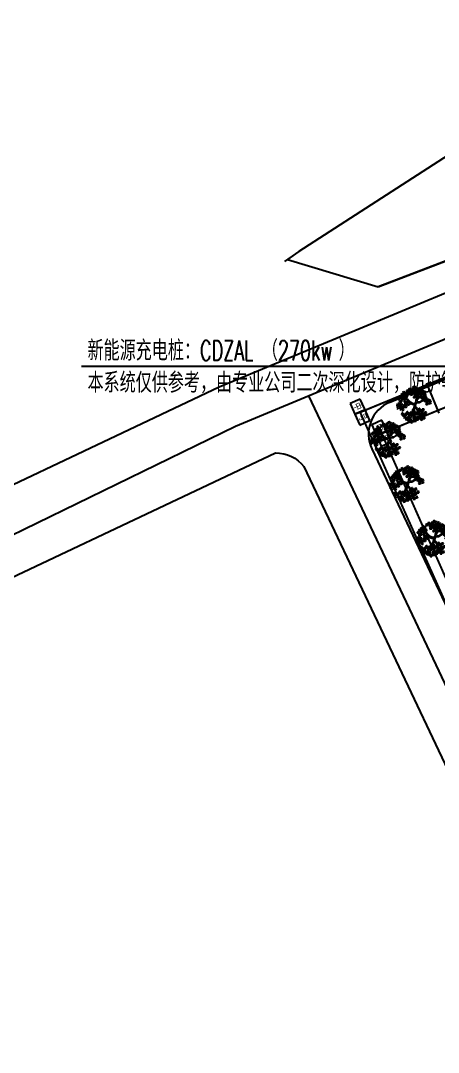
# Model space of a CAD drawing. Extents: x -809667 to 586099, y 3084146 to 3634412.
# Drawn here: x 381245.3 to 381281.7, y 3084266.7 to 3084356.6 of the extents above; entities that cross this region are included whole.
import ezdxf

# ---------------------------------------------------------------- set-up
doc = ezdxf.new("R2010")
doc.units = 0
doc.header["$LTSCALE"] = 0.5
doc.layers.get('0').update_dxf_attribs({"linetype": 'CONTINUOUS'})
for name, color, linetype in [('DIM-箱柜', 3, 'CONTINUOUS'), ('E-DIM-DQ', 7, 'CONTINUOUS'), ('E-SIG_TEXT', 7, 'CONTINUOUS'), ('WIRE-照明', 1, 'CONTINUOUS'), ('WIRE-通讯', 4, 'CONTINUOUS'), ('乔木', 84, 'CONTINUOUS'), ('文字', 7, 'CONTINUOUS')]:
    doc.layers.add(name, color=color, linetype=linetype)
doc.styles.add('-宋体', font='', dxfattribs={"width": 0.6})
doc.styles.add('_TEL_DIM', font='SIMPLEX', dxfattribs={"width": 0.8, "height": 3.5, "bigfont": 'HZTXT'})
doc.styles.get('-宋体').set_extended_font_data('NSimSun')

# ---------------------------------------------------------------- blocks, each defined once
blk = doc.blocks.new('幌伞枫')
at = {"layer": '乔木', "color": 0}
for p, q in [((-685, 826), (-567, 841)), ((-663, 753), (-685, 826)), ((-677, 937), (-604, 995)), ((-670, 878), (-677, 937)), ((-604, 870), (-670, 878)), ((-567, 738), (-663, 753)), ((-663, 687), (-582, 746)), ((-604, 995), (-531, 966)), ((-531, 966), (-604, 870)), ((-582, 746), (-516, 716)), ((-516, 716), (-582, 614)), ((-567, 841), (-531, 782)), ((-531, 782), (-567, 738)), ((-545, 709), (-428, 724)), ((-523, 636), (-545, 709)), ((-531, 995), (-450, 1054)), ((-523, 937), (-531, 995)), ((-531, 819), (-457, 878)), ((-523, 760), (-531, 819)), ((-450, 929), (-523, 937)), ((-457, 746), (-523, 760)), ((-457, 878), (-391, 848)), ((-391, 848), (-457, 746)), ((-450, 1054), (-384, 1025)), ((-384, 1025), (-450, 929)), ((-428, 724), (-384, 665)), ((-384, 870), (-303, 937)), ((-377, 819), (-384, 870)), ((-384, 738), (-310, 804)), ((-377, 680), (-384, 738)), ((-310, 804), (-377, 819)), ((-237, 900), (-310, 804)), ((-310, 804), (-237, 768)), ((-237, 768), (-310, 672)), ((-303, 937), (-237, 900)), ((-237, 797), (-156, 863)), ((-230, 738), (-237, 797)), ((-156, 731), (-230, 738)), ((-156, 863), (-90, 826)), ((-90, 826), (-156, 731)), ((-9, 966), (27, 1054)), ((20, 915), (-9, 966)), ((86, 944), (20, 915)), ((27, 1054), (101, 1061)), ((101, 1061), (86, 944)), ((108, 650), (145, 738)), ((123, 966), (145, 1032)), ((196, 878), (123, 966)), ((137, 804), (167, 870)), ((211, 716), (137, 804)), ((145, 1032), (203, 1025)), ((145, 738), (218, 746)), ((167, 870), (225, 863)), ((247, 937), (196, 878)), ((203, 1025), (247, 937)), ((218, 746), (203, 628)), ((262, 775), (211, 716)), ((225, 863), (262, 775)), ((240, 650), (262, 716)), ((247, 937), (284, 1025)), ((284, 885), (247, 937)), ((262, 716), (321, 709)), ((284, 1025), (365, 1032)), ((350, 915), (284, 885)), ((321, 709), (365, 621)), ((365, 1032), (350, 915)), ((380, 937), (409, 1003)), ((460, 848), (380, 937)), ((402, 775), (424, 841)), ((475, 687), (402, 775)), ((409, 1003), (468, 995)), ((424, 900), (460, 988)), ((453, 848), (424, 900)), ((424, 841), (482, 834)), ((519, 878), (453, 848)), ((460, 988), (534, 995)), ((504, 900), (460, 848)), ((468, 995), (504, 900)), ((526, 746), (475, 687)), ((482, 834), (526, 746)), ((534, 995), (519, 878)), ((556, 900), (578, 966)), ((629, 812), (556, 900)), ((570, 738), (600, 804)), ((644, 650), (570, 738)), ((578, 966), (636, 959)), ((600, 804), (658, 797)), ((681, 870), (629, 812)), ((636, 959), (681, 870)), ((695, 709), (644, 650)), ((651, 775), (688, 863)), ((681, 724), (651, 775)), ((658, 797), (695, 709)), ((747, 753), (681, 724)), ((688, 863), (761, 870)), ((761, 870), (747, 753)), ((783, 775), (805, 841)), ((857, 687), (783, 775)), ((805, 841), (864, 834)), ((908, 746), (857, 687)), ((864, 834), (908, 746)), ((-1125, 166), (-1059, 195)), ((-1125, 63), (-1125, 166)), ((-1074, 34), (-1125, 63)), ((-1081, 320), (-1015, 357)), ((-1081, 217), (-1081, 320)), ((-1030, 188), (-1081, 217)), ((-1022, 85), (-1074, 34)), ((-1059, 195), (-1022, 85)), ((-1044, -10), (-986, 92)), ((-1037, 489), (-971, 525)), ((-1037, 393), (-1037, 489)), ((-986, 364), (-1037, 393)), ((-978, 239), (-1030, 188)), ((-1015, 357), (-978, 239)), ((-993, 643), (-927, 680)), ((-993, 548), (-993, 643)), ((-942, 518), (-993, 548)), ((-934, 408), (-986, 364)), ((-986, 92), (-912, 92)), ((-971, 525), (-934, 408)), ((-898, 34), (-971, -32)), ((-956, 320), (-898, 423)), ((-883, 291), (-956, 320)), ((-890, 570), (-942, 518)), ((-927, 680), (-890, 570)), ((-927, 195), (-861, 225)), ((-927, 92), (-927, 195)), ((-876, 63), (-927, 92)), ((-912, 92), (-898, 34)), ((-898, 423), (-824, 423)), ((-883, 349), (-817, 386)), ((-810, 364), (-883, 291)), ((-883, 247), (-883, 349)), ((-832, 217), (-883, 247)), ((-824, 114), (-876, 63)), ((-861, 225), (-824, 114)), ((-846, 19), (-788, 122)), ((-773, -3), (-846, 19)), ((-780, 269), (-832, 217)), ((-824, 423), (-810, 364)), ((-817, 518), (-699, 533)), ((-795, 445), (-817, 518)), ((-817, 386), (-780, 269)), ((-810, 628), (-736, 687)), ((-802, 570), (-810, 628)), ((-736, 562), (-802, 570)), ((-699, 430), (-795, 445)), ((-788, 122), (-714, 122)), ((-773, 203), (-655, 217)), ((-751, 129), (-773, 203)), ((-699, 63), (-773, -3)), ((-758, 313), (-685, 371)), ((-751, 254), (-758, 313)), ((-685, 247), (-751, 254)), ((-648, 114), (-751, 129)), ((-736, 687), (-663, 658)), ((-663, 658), (-736, 562)), ((-714, 122), (-699, 63)), ((-699, 533), (-663, 474)), ((-663, 474), (-699, 430)), ((-685, 371), (-619, 342)), ((-619, 342), (-685, 247)), ((-655, 628), (-663, 687)), ((-582, 614), (-655, 628)), ((-655, 217), (-611, 158)), ((-611, 158), (-648, 114)), ((-531, 129), (-641, 203)), ((-531, 195), (-633, 254)), ((-611, 371), (-531, 430)), ((-604, 313), (-611, 371)), ((-538, 305), (-604, 313)), ((-465, 401), (-538, 305)), ((-531, 430), (-465, 401)), ((-252, 158), (-531, 195)), ((-259, 85), (-531, 129)), ((-421, 621), (-523, 636)), ((-457, 342), (-332, 364)), ((-428, 276), (-457, 342)), ((-443, 452), (-369, 518)), ((-435, 393), (-443, 452)), ((-369, 386), (-435, 393)), ((-332, 261), (-428, 276)), ((-384, 665), (-421, 621)), ((-391, 628), (-274, 643)), ((-369, 555), (-391, 628)), ((-310, 672), (-377, 680)), ((-274, 548), (-369, 555)), ((-369, 518), (-296, 481)), ((-296, 481), (-369, 386)), ((-332, 364), (-296, 305)), ((-296, 305), (-332, 261)), ((-257, 346), (-327, 441)), ((-222, 377), (-311, 462)), ((-296, 511), (-215, 577)), ((-288, 452), (-296, 511)), ((-215, 445), (-288, 452)), ((-274, 643), (-237, 592)), ((-237, 592), (-274, 548)), ((-112, 4), (-259, 85)), ((-252, 158), (-257, 346)), ((-206, 307), (-222, 377)), ((-215, 577), (-149, 540)), ((-149, 540), (-215, 445)), ((-188, 124), (-206, 307)), ((-76, 63), (-188, 124)), ((-76, -84), (-112, 4)), ((-9, -18), (-76, 63)), ((-9, -18), (174, 151)), ((137, 599), (108, 650)), ((203, 628), (137, 599)), ((152, 26), (240, 122)), ((152, 26), (318, 4)), ((174, 151), (225, 276)), ((225, 276), (277, 357)), ((313, 562), (240, 650)), ((240, 122), (291, 261)), ((255, 489), (284, 555)), ((328, 401), (255, 489)), ((277, 357), (336, 393)), ((284, 555), (336, 548)), ((291, 261), (372, 364)), ((295, -42), (527, 53)), ((306, 540), (350, 636)), ((343, 496), (306, 540)), ((365, 621), (313, 562)), ((318, 4), (524, 78)), ((380, 459), (328, 401)), ((336, 548), (380, 459)), ((336, 393), (344, 419)), ((409, 518), (343, 496)), ((350, 636), (424, 636)), ((365, 225), (402, 313)), ((402, 173), (365, 225)), ((372, 364), (468, 393)), ((402, 313), (482, 320)), ((468, 203), (402, 173)), ((424, 636), (409, 518)), ((446, 548), (468, 606)), ((519, 452), (446, 548)), ((460, 386), (490, 452)), ((534, 291), (460, 386)), ((468, 606), (526, 599)), ((482, 320), (468, 203)), ((490, 452), (541, 445)), ((497, 225), (526, 291)), ((570, 136), (497, 225)), ((570, 511), (519, 452)), ((519, 63), (541, 129)), ((592, -25), (519, 63)), ((526, 599), (570, 511)), ((526, 291), (585, 283)), ((585, 349), (534, 291)), ((541, 445), (585, 349)), ((541, 129), (600, 122)), ((622, 188), (570, 136)), ((585, 283), (622, 188)), ((592, 408), (629, 496)), ((629, 357), (592, 408)), ((644, 34), (592, -25)), ((600, 122), (644, 34)), ((629, 496), (710, 503)), ((695, 386), (629, 357)), ((673, 70), (710, 166)), ((703, 26), (673, 70)), ((710, 503), (695, 386)), ((769, 48), (703, 26)), ((710, 166), (783, 166)), ((717, 525), (754, 614)), ((747, 481), (717, 525)), ((725, 408), (754, 474)), ((798, 320), (725, 408)), ((813, 503), (747, 481)), ((747, 247), (769, 313)), ((820, 158), (747, 247)), ((754, 614), (827, 621)), ((754, 474), (813, 467)), ((769, 313), (827, 305)), ((783, 166), (769, 48)), ((798, 614), (827, 680)), ((871, 525), (798, 614)), ((849, 371), (798, 320)), ((805, 78), (827, 144)), ((879, -18), (805, 78)), ((827, 621), (813, 503)), ((813, 467), (849, 371)), ((871, 217), (820, 158)), ((827, 680), (886, 672)), ((827, 305), (871, 217)), ((827, 144), (886, 136)), ((849, 525), (871, 592)), ((923, 437), (849, 525)), ((864, 364), (893, 430)), ((937, 276), (864, 364)), ((871, 592), (930, 584)), ((923, 584), (871, 525)), ((879, 122), (923, 210)), ((915, 78), (879, 122)), ((930, 41), (879, -18)), ((886, 672), (923, 584)), ((886, 136), (930, 41)), ((893, 430), (952, 423)), ((981, 100), (915, 78)), ((974, 496), (923, 437)), ((923, 210), (996, 217)), ((930, 584), (974, 496)), ((989, 335), (937, 276)), ((952, 423), (989, 335)), ((996, 217), (981, 100)), ((1011, 122), (1040, 188)), ((1092, 34), (1011, 122)), ((1033, -40), (1055, 26)), ((1040, 188), (1099, 180)), ((1055, 26), (1114, 19)), ((1143, 92), (1092, 34)), ((1099, 180), (1143, 92)), ((1114, 19), (1158, -69)), ((-1089, -304), (-1030, -253)), ((-1067, -399), (-1089, -304)), ((-1081, -142), (-1022, -91)), ((-1052, -238), (-1081, -142)), ((-1008, -414), (-1067, -399)), ((-1000, -253), (-1052, -238)), ((-971, -32), (-1044, -10)), ((-1030, -253), (-971, -355)), ((-1022, -91), (-964, -194)), ((-971, -355), (-1008, -414)), ((-964, -194), (-1000, -253)), ((-986, -664), (-927, -620)), ((-964, -759), (-986, -664)), ((-978, -502), (-920, -458)), ((-956, -598), (-978, -502)), ((-971, -451), (-934, -341)), ((-898, -465), (-971, -451)), ((-898, -620), (-956, -598)), ((-934, -341), (-868, -326)), ((-927, -620), (-868, -722)), ((-920, -458), (-861, -561)), ((-839, -377), (-898, -465)), ((-861, -561), (-898, -620)), ((-876, -443), (-817, -399)), ((-846, -539), (-876, -443)), ((-868, -326), (-839, -377)), ((-861, -282), (-802, -238)), ((-839, -385), (-861, -282)), ((-795, -561), (-846, -539)), ((-780, -399), (-839, -385)), ((-832, -700), (-766, -686)), ((-817, -399), (-758, -502)), ((-802, -238), (-744, -341)), ((-758, -502), (-795, -561)), ((-744, -341), (-780, -399)), ((-766, -686), (-744, -744)), ((-751, -598), (-714, -480)), ((-677, -605), (-751, -598)), ((-751, -664), (-692, -620)), ((-729, -759), (-751, -664)), ((-744, -392), (-685, -341)), ((-722, -487), (-744, -392)), ((-736, -231), (-677, -179)), ((-707, -326), (-736, -231)), ((-663, -502), (-722, -487)), ((-714, -480), (-648, -465)), ((-655, -348), (-707, -326)), ((-692, -620), (-633, -722)), ((-685, -341), (-626, -443)), ((-677, -179), (-619, -289)), ((-626, -524), (-677, -605)), ((-626, -443), (-663, -502)), ((-619, -289), (-655, -348)), ((-648, -465), (-626, -524)), ((-626, -539), (-589, -429)), ((-553, -554), (-626, -539)), ((-626, -590), (-567, -546)), ((-597, -693), (-626, -590)), ((-589, -429), (-523, -414)), ((-567, -546), (-509, -649)), ((-494, -465), (-553, -554)), ((-509, -649), (-545, -708)), ((-523, -414), (-494, -465)), ((-487, -451), (-428, -399)), ((-465, -546), (-487, -451)), ((-487, -605), (-428, -554)), ((-457, -700), (-487, -605)), ((-479, -289), (-421, -245)), ((-457, -385), (-479, -289)), ((-413, -568), (-465, -546)), ((-399, -407), (-457, -385)), ((-428, -399), (-369, -510)), ((-428, -554), (-369, -664)), ((-421, -245), (-362, -348)), ((-369, -510), (-413, -568)), ((-369, -664), (-406, -722)), ((-362, -348), (-399, -407)), ((-369, -598), (-332, -487)), ((-296, -612), (-369, -598)), ((-332, -487), (-266, -473)), ((-244, -524), (-296, -612)), ((-288, -664), (-171, -649)), ((-266, -737), (-288, -664)), ((-215, -311), (-285, -477)), ((-266, -473), (-244, -524)), ((-156, -341), (-230, -532)), ((-230, -532), (-186, -627)), ((-120, -253), (-215, -311)), ((-171, -649), (-127, -708)), ((-61, -304), (-156, -341)), ((-76, -84), (-120, -253)), ((-61, -304), (38, -431)), ((-24, -686), (-9, -620)), ((64, -766), (-24, -686)), ((42, -98), (-20, -221)), ((-20, -221), (62, -380)), ((-9, -18), (-9, -18)), ((-9, -18), (-9, -18)), ((-9, -18), (-9, -18)), ((-9, -18), (-9, -18)), ((-9, -18), (-9, -18)), ((-9, -18), (-9, -18)), ((-9, -18), (-9, -18)), ((-9, -18), (-9, -18)), ((-9, -18), (-9, -18)), ((-9, -18), (-9, -18)), ((-9, -18), (-9, -18)), ((-9, -18), (-9, -18)), ((-9, -18), (-9, -18)), ((-9, -18), (-9, -18)), ((-9, -18), (-9, -18)), ((-9, -18), (-9, -18)), ((-9, -18), (-9, -18)), ((-9, -18), (-9, -18)), ((-9, -18), (-9, -18)), ((-9, -18), (-9, -18)), ((-9, -18), (-9, -18)), ((-9, -18), (-9, -18)), ((-9, -18), (-9, -18)), ((-9, -18), (-9, -18)), ((-9, -18), (-9, -18)), ((-9, -18), (-9, -18)), ((-9, -18), (-9, -18)), ((-9, -18), (-9, -18)), ((-9, -18), (-9, -18)), ((-9, -18), (-9, -18)), ((-9, -18), (-9, -18)), ((-9, -18), (-9, -18)), ((-9, -18), (-9, -18)), ((-9, -18), (-9, -18)), ((-9, -18), (-9, -18)), ((-9, -18), (-9, -18)), ((-9, -18), (-9, -18)), ((-9, -18), (-9, -18)), ((-9, -18), (-9, -18)), ((-9, -18), (-9, -18)), ((-9, -620), (49, -612)), ((38, -431), (49, -612)), ((42, -98), (109, -22)), ((49, -612), (101, -700)), ((62, -380), (79, -664)), ((109, -22), (295, -42)), ((358, -752), (372, -686)), ((372, -686), (431, -678)), ((387, -142), (424, -47)), ((424, -187), (387, -142)), ((424, -47), (504, -47)), ((490, -165), (424, -187)), ((431, -678), (482, -766)), ((504, -47), (490, -165)), ((519, -135), (548, -76)), ((592, -231), (519, -135)), ((541, -297), (563, -231)), ((614, -392), (541, -297)), ((548, -76), (607, -84)), ((563, -231), (622, -238)), ((644, -172), (592, -231)), ((607, -84), (644, -172)), ((666, -333), (614, -392)), ((622, -238), (666, -333)), ((644, -150), (681, -62)), ((673, -201), (644, -150)), ((739, -172), (673, -201)), ((681, -62), (754, -54)), ((754, -54), (739, -172)), ((776, -150), (805, -84)), ((849, -238), (776, -150)), ((791, -311), (820, -245)), ((871, -399), (791, -311)), ((805, -84), (857, -91)), ((820, -84), (849, -18)), ((893, -172), (820, -84)), ((820, -245), (879, -253)), ((849, -18), (908, -25)), ((901, -187), (849, -238)), ((857, -91), (901, -187)), ((915, -341), (871, -399)), ((879, -253), (915, -341)), ((945, -120), (893, -172)), ((908, -25), (945, -120)), ((1106, -128), (1033, -40)), ((1158, -69), (1106, -128)), ((-912, -781), (-964, -759)), ((-868, -722), (-912, -781)), ((-868, -818), (-832, -700)), ((-795, -825), (-868, -818)), ((-744, -744), (-795, -825)), ((-766, -825), (-699, -774)), ((-736, -921), (-766, -825)), ((-685, -935), (-736, -921)), ((-670, -781), (-729, -759)), ((-699, -774), (-641, -884)), ((-641, -884), (-685, -935)), ((-633, -722), (-670, -781)), ((-641, -972), (-604, -862)), ((-567, -987), (-641, -972)), ((-633, -752), (-575, -708)), ((-611, -847), (-633, -752)), ((-553, -869), (-611, -847)), ((-604, -862), (-538, -847)), ((-545, -708), (-597, -693)), ((-575, -708), (-516, -810)), ((-516, -899), (-567, -987)), ((-516, -810), (-553, -869)), ((-538, -847), (-516, -899)), ((-516, -906), (-479, -788)), ((-443, -913), (-516, -906)), ((-509, -979), (-391, -965)), ((-487, -1053), (-509, -979)), ((-494, -766), (-435, -715)), ((-472, -862), (-494, -766)), ((-391, -1067), (-487, -1053)), ((-479, -788), (-413, -781)), ((-413, -877), (-472, -862)), ((-406, -722), (-457, -700)), ((-384, -832), (-443, -913)), ((-435, -715), (-377, -818)), ((-413, -781), (-384, -832)), ((-377, -818), (-413, -877)), ((-391, -965), (-354, -1023)), ((-354, -1023), (-391, -1067)), ((-377, -913), (-340, -803)), ((-303, -928), (-377, -913)), ((-362, -1053), (-244, -1045)), ((-347, -1126), (-362, -1053)), ((-244, -1141), (-347, -1126)), ((-340, -803), (-274, -788)), ((-244, -840), (-303, -928)), ((-274, -788), (-244, -840)), ((-171, -752), (-266, -737)), ((-252, -1001), (-230, -935)), ((-164, -1082), (-252, -1001)), ((-244, -1045), (-208, -1097)), ((-208, -1097), (-244, -1141)), ((-230, -847), (-112, -840)), ((-208, -921), (-230, -847)), ((-230, -935), (-178, -928)), ((-112, -935), (-208, -921)), ((-178, -928), (-120, -1016)), ((-127, -708), (-171, -752)), ((-120, -1016), (-164, -1082)), ((-142, -737), (-24, -730)), ((-127, -810), (-142, -737)), ((-24, -832), (-127, -810)), ((-112, -840), (-76, -891)), ((-76, -891), (-112, -935)), ((-90, -921), (27, -913)), ((-68, -994), (-90, -921)), ((27, -1016), (-68, -994)), ((-24, -730), (13, -788)), ((13, -788), (-24, -832)), ((27, -869), (42, -803)), ((115, -950), (27, -869)), ((27, -913), (71, -972)), ((71, -972), (27, -1016)), ((42, -803), (101, -803)), ((101, -700), (64, -766)), ((93, -730), (218, -715)), ((115, -803), (93, -730)), ((101, -803), (159, -884)), ((218, -818), (115, -803)), ((159, -884), (115, -950)), ((167, -928), (284, -921)), ((189, -1001), (167, -928)), ((284, -1023), (189, -1001)), ((218, -715), (255, -774)), ((255, -774), (218, -818)), ((240, -803), (358, -796)), ((262, -877), (240, -803)), ((358, -891), (262, -877)), ((284, -921), (328, -979)), ((328, -979), (284, -1023)), ((313, -1009), (431, -994)), ((328, -1082), (313, -1009)), ((431, -1097), (328, -1082)), ((446, -832), (358, -752)), ((358, -796), (394, -847)), ((394, -847), (358, -891)), ((431, -950), (446, -884)), ((519, -1031), (431, -950)), ((431, -994), (468, -1053)), ((468, -1053), (431, -1097)), ((482, -766), (446, -832)), ((446, -884), (504, -884)), ((504, -884), (556, -965)), ((556, -965), (519, -1031))]:
    blk.add_line(p, q, dxfattribs=at)
blk = doc.blocks.new('123213')
at = {"layer": '文字', "color": 8, "linetype": 'Continuous'}
for p, q in [((381856.476, 3087186.326), (381903.652, 3087205.983)), ((381871.32, 3087184.985), (381871.32, 3087184.985)), ((381863.854, 3087179.384), (381892.787, 3087118.251))]:
    blk.add_line(p, q, dxfattribs=at)
at = {"layer": '文字', "color": 8, "linetype": 'Continuous', "flags": 128}
for points in [[(381895.972, 3087218.235), (381887.879, 3087212.246), (381878.21, 3087207.679), (381863.414, 3087198.134), (381862.158, 3087197.259)], [(381870.323, 3087195.046), (381900.335, 3087206.526), (381895.759, 3087218.077), (381887.879, 3087212.246), (381878.21, 3087207.679), (381863.414, 3087198.134), (381862.414, 3087197.438), (381870.323, 3087195.046)], [(381857.899, 3087182.911), (381920.572, 3087209.024)], [(381871.283, 3087184.97), (381889.076, 3087192.362)], [(381825.584, 3087171.694), (381856.476, 3087186.326)], [(381874.639, 3087186.364), (381875.598, 3087184.055)], [(381864.251, 3087185.558), (381904.203, 3087101.143)], [(381837.142, 3087172.791), (381857.899, 3087182.911)], [(381828.67, 3087165.129), (381861.37, 3087180.572)]]:
    blk.add_lwpolyline(points, dxfattribs=at)
at = {"layer": '文字', "color": 8, "linetype": 'Continuous'}
blk.add_lwpolyline([(381897.861, 3087205.58), (381870.323, 3087195.046)], dxfattribs=at)
at = {"layer": '文字', "color": 8, "linetype": 'Continuous', "flags": 128}
for points in [[(381892.708, 3087190.861, 0.393528), (381888.876, 3087192.287), (381871.32, 3087184.985, 0.428399), (381869.76, 3087180.932), (381890.384, 3087137.355, 0.467402), (381903.749, 3087133.881), (381907.565, 3087136.607, 0.348347), (381910.658, 3087147.354), (381893.025, 3087190.229)], [(381871.32, 3087184.985), (381871.32, 3087184.985, 0.428399), (381869.76, 3087180.932), (381871.347, 3087177.579)], [(381861.37, 3087180.572, -0.243012), (381863.854, 3087179.384, -0.243012)]]:
    blk.add_lwpolyline(points, format="xyb", dxfattribs=at)
at = {"layer": '文字', "color": 8, "linetype": 'Continuous', "xscale": -0.0013, "yscale": 0.0013, "zscale": 0.0013, "rotation": 124.6526560546043}
for p in [(381873.443, 3087184.751), (381871.186, 3087181.705), (381872.804, 3087177.841), (381875.126, 3087173.087)]:
    blk.add_blockref('幌伞枫', p, dxfattribs=at)
blk = doc.blocks.new('RQWE')
at = {"layer": 'E-DIM-DQ', "const_width": 0.075, "elevation": -0.02}
for points in [[(78.17, -95.5), (76.57, -95.5), (76.57, -97), (78.17, -97)], [(79.79, -95.5), (78.18, -95.5), (78.18, -97), (79.79, -97)]]:
    blk.add_lwpolyline(points, close=True, dxfattribs=at)
at = {"layer": 'E-SIG_TEXT', "color": 3}
for p, q in [((78.18, -95.5, -0.02), (76.58, -95.5, -0.02)), ((76.58, -95.5, -0.02), (76.58, -97, -0.02)), ((79.79, -95.5, -0.02), (78.18, -95.5, -0.02)), ((78.18, -95.5, -0.02), (78.18, -97, -0.02)), ((78.18, -97, -0.02), (78.18, -95.5, -0.02)), ((79.79, -97, -0.02), (79.79, -95.5, -0.02)), ((76.58, -97, -0.02), (78.18, -97, -0.02)), ((78.18, -97, -0.02), (79.79, -97, -0.02))]:
    blk.add_line(p, q, dxfattribs=at)
at = {"layer": 'E-SIG_TEXT', "color": 3, "style": '-宋体', "width": 0.8}
for s, p in [('中', (76.85, -96.66, -0.02)), ('号', (78.45, -96.66, -0.02))]:
    blk.add_text(s, height=0.9, rotation=360, dxfattribs=at).set_placement(p)

msp = doc.modelspace()

# ---------------------------------------------------------------- linework, layer by layer
at = {"layer": 'DIM-箱柜', "linetype": 'Continuous'}
msp.add_line((381293.904, 3084326.426), (381250.624, 3084326.426), dxfattribs=at)
at = {"layer": 'WIRE-照明', "linetype": 'Continuous', "const_width": 0.175}
for points in [[(381276.774, 3084320.597), (381299.408, 3084329.905)], [(381276.774, 3084320.597), (381287.165, 3084297.148)]]:
    msp.add_lwpolyline(points, dxfattribs=at)
at = {"layer": 'WIRE-通讯', "linetype": 'Continuous', "const_width": 0.175}
for points in [[(381274.898, 3084322.448), (381298.205, 3084332.033)], [(381274.898, 3084322.448), (381283.781, 3084302.632)]]:
    msp.add_lwpolyline(points, dxfattribs=at)

# ---------------------------------------------------------------- block references
at = {"linetype": 'Continuous', "xscale": 0.6399999999999998, "yscale": 0.6399999999999998, "zscale": 0.6399999999999998, "rotation": 294.0757879666541}
for p in [(381310.713, 3084393.281, 0.011), (381312.589, 3084391.43, 0.011)]:
    msp.add_blockref('RQWE', p, dxfattribs=at)
at = {"layer": '文字', "color": 8}
msp.add_blockref('123213', (-593.85, -2861.67), dxfattribs=at)

# ---------------------------------------------------------------- texts
at = {"layer": 'DIM-箱柜', "color": 7, "linetype": 'Continuous', "style": '_TEL_DIM'}
for s, width, p in [('新能源充电桩：', 0.8, (381251.149, 3084326.951)), ('（', 0.8, (381266.336, 3084326.951)), ('）', 0.8, (381273.016, 3084326.951)), ('CDZAL', 0.64, (381260.949, 3084326.951)), ('270kw', 0.64, (381267.736, 3084326.951)), ('本系统仅供参考，由专业公司二次深化设计，防护等级不低于', 0.8, (381251.149, 3084324.151))]:
    msp.add_text(s, height=1.75, dxfattribs=dict(at, width=width)).set_placement(p)

doc.saveas('drawing.dxf')
